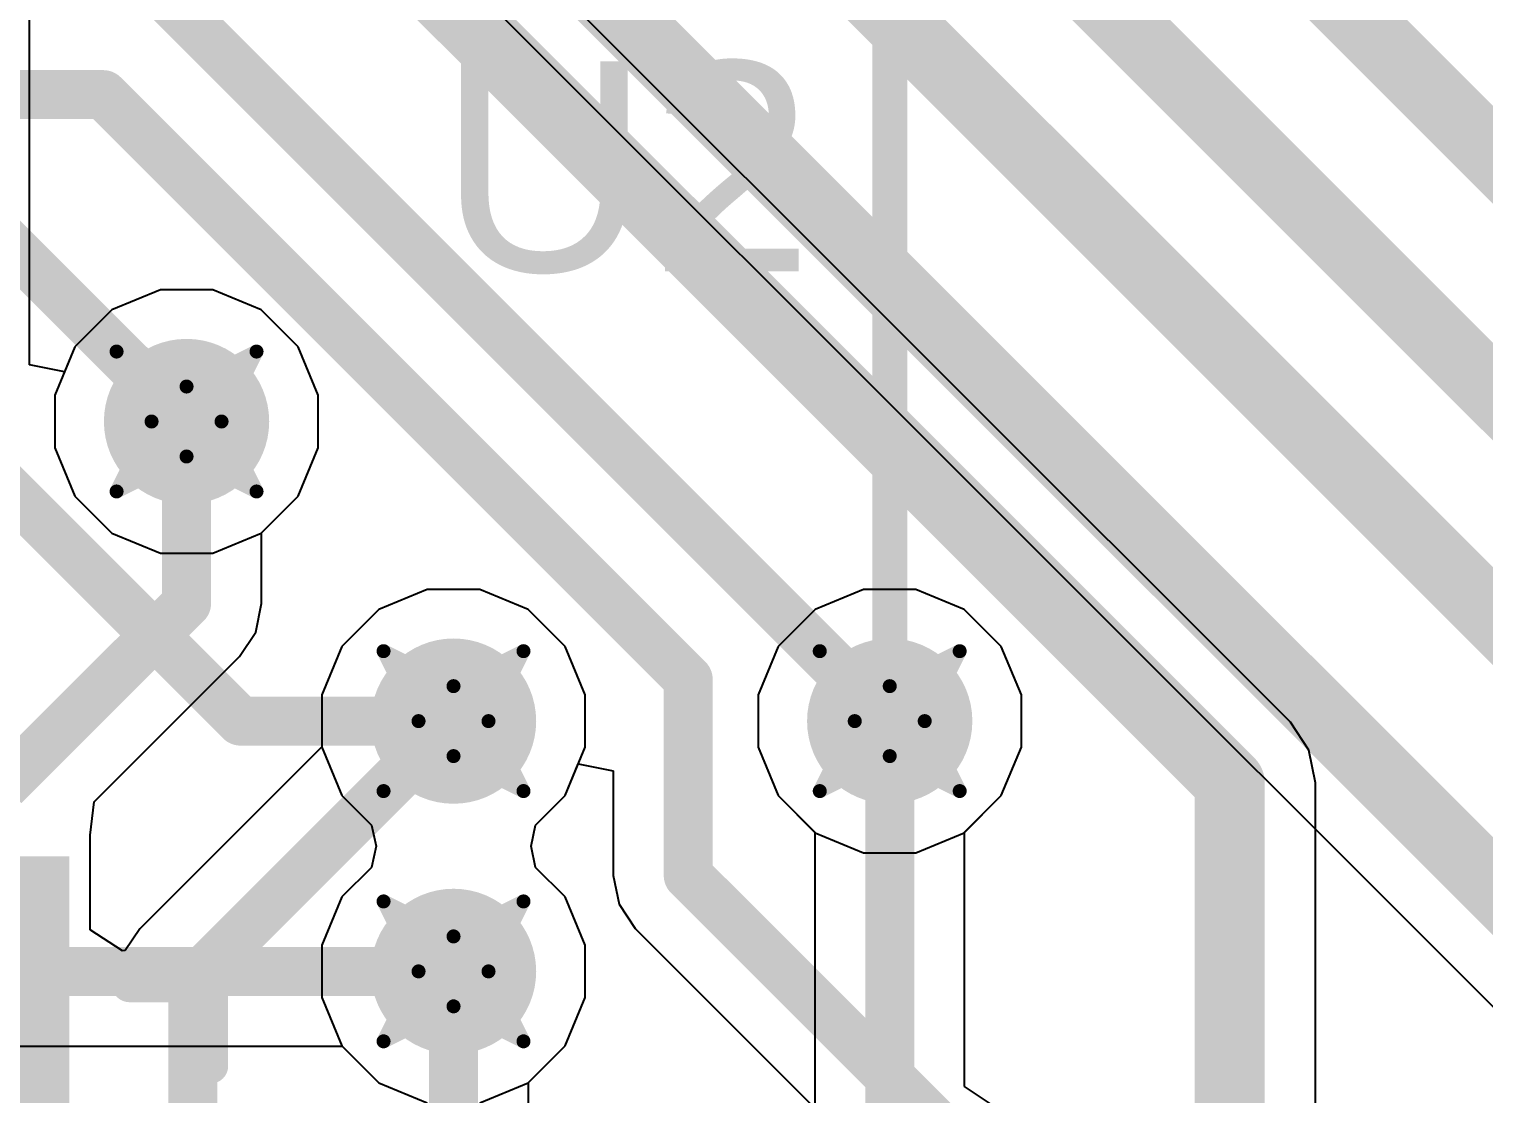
# Model space of a CAD drawing. Header units: inches. Extents: x -3 to 289, y -11 to 89.
# Drawn here: x 65.75 to 71.03, y 24.07 to 27.94 of the extents above; entities that cross this region are included whole.
import ezdxf

# ---------------------------------------------------------------- set-up
doc = ezdxf.new("R2010")
doc.units = ezdxf.units.IN
for name, color, linetype in [('Bottom Layer', 5, 'Continuous'), ('Drill Drawing', 1, 'Continuous'), ('Layer 1', 16, 'Continuous'), ('Layer 2', 76, 'Continuous'), ('Top Layer', 1, 'Continuous'), ('Top Overlay', 2, 'Continuous'), ('Top Paste', 8, 'Continuous'), ('Top Solder', 216, 'Continuous'), ('Via Holes', 16, 'Continuous')]:
    doc.layers.add(name, color=color, linetype=linetype)
doc.styles.add('Arial', font='', dxfattribs={"height": 0.2})
doc.styles.get('Arial').set_extended_font_data('Arial')

# ---------------------------------------------------------------- blocks, each defined once
blk = doc.blocks.new('48_TSOP_I_9')
at = {"layer": 'Top Overlay'}
blk.add_lwpolyline([(8.35, -6.1, 0.127, 0.127, 0), (-8.35, -6.1, 0.127, 0.127, 0)], format="xyseb", dxfattribs=at)
blk = doc.blocks.new('32_UQFN__5_5__15')
at = {"layer": 'Top Layer'}
blk.add_hatch(color=1, dxfattribs=at).paths.add_polyline_path([(-1.885, -2.865), (-1.885, -2.005), (-1.615, -2.005), (-1.615, -2.865)])
at = {"layer": 'Top Paste'}
blk.add_hatch(color=8, dxfattribs=at).paths.add_polyline_path([(-1.885, -2.865), (-1.885, -2.005), (-1.615, -2.005), (-1.615, -2.865)])
at = {"layer": 'Top Solder'}
blk.add_hatch(color=216, dxfattribs=at).paths.add_polyline_path([(-1.9866, -2.9666), (-1.9866, -1.9034), (-1.5134, -1.9034), (-1.5134, -2.9666)])
at = {"layer": 'Top Overlay'}
for points in [[(-2.5, -2.205, 0.127, 0.127, 0), (-2.5, -2.5, 0.127, 0.127, 0)], [(-2.205, -2.5, 0.127, 0.127, 0), (-2.5, -2.5, 0.127, 0.127, 0)]]:
    blk.add_lwpolyline(points, format="xyseb", dxfattribs=at)
for points in [[(-2.5318, -2.205, 0.0635, 0.0635, 1), (-2.4683, -2.205, 0.0635, 0.0635, 1)], [(-2.5318, -2.5, 0.0635, 0.0635, 1), (-2.4683, -2.5, 0.0635, 0.0635, 1)], [(-2.5318, -2.5, 0.0635, 0.0635, 1), (-2.4683, -2.5, 0.0635, 0.0635, 1)], [(-2.2367, -2.5, 0.0635, 0.0635, 1), (-2.1732, -2.5, 0.0635, 0.0635, 1)]]:
    blk.add_lwpolyline(points, format="xyseb", close=True, dxfattribs=at)

msp = doc.modelspace()

# ---------------------------------------------------------------- hatches: boundary and pattern name
at = {"layer": 'Bottom Layer'}
h = msp.add_hatch(color=5, dxfattribs=at)
edge = h.paths.add_edge_path()
edge.add_arc((66.3251, 26.5103), 0.3, 0, 360)
h = msp.add_hatch(color=5, dxfattribs=at)
edge = h.paths.add_edge_path()
edge.add_arc((67.2942, 25.4225), 0.3, 0, 360)
h = msp.add_hatch(color=5, dxfattribs=at)
edge = h.paths.add_edge_path()
edge.add_arc((68.8775, 25.4225), 0.3, 0, 360)
h = msp.add_hatch(color=5, dxfattribs=at)
edge = h.paths.add_edge_path()
edge.add_arc((67.2942, 24.5139), 0.3, 0, 360)
at = {"layer": 'Layer 1'}
h = msp.add_hatch(color=16, dxfattribs=at)
edge = h.paths.add_edge_path()
edge.add_arc((66.3251, 26.5103), 0.3, 0, 360)
h = msp.add_hatch(color=16, dxfattribs=at)
edge = h.paths.add_edge_path()
edge.add_arc((67.2942, 25.4225), 0.3, 0, 360)
h = msp.add_hatch(color=16, dxfattribs=at)
edge = h.paths.add_edge_path()
edge.add_arc((68.8775, 25.4225), 0.3, 0, 360)
h = msp.add_hatch(color=16, dxfattribs=at)
edge = h.paths.add_edge_path()
edge.add_arc((67.2942, 24.5139), 0.3, 0, 360)
at = {"layer": 'Layer 2'}
h = msp.add_hatch(color=76, dxfattribs=at)
edge = h.paths.add_edge_path()
edge.add_arc((66.3251, 26.5103), 0.3, 0, 360)
h = msp.add_hatch(color=76, dxfattribs=at)
edge = h.paths.add_edge_path()
edge.add_arc((67.2942, 25.4225), 0.3, 0, 360)
h = msp.add_hatch(color=76, dxfattribs=at)
edge = h.paths.add_edge_path()
edge.add_arc((68.8775, 25.4225), 0.3, 0, 360)
h = msp.add_hatch(color=76, dxfattribs=at)
edge = h.paths.add_edge_path()
edge.add_arc((67.2942, 24.5139), 0.3, 0, 360)
at = {"layer": 'Top Layer'}
h = msp.add_hatch(color=1, dxfattribs=at)
edge = h.paths.add_edge_path()
edge.add_arc((66.3251, 26.5103), 0.3, 0, 360)
h = msp.add_hatch(color=1, dxfattribs=at)
edge = h.paths.add_edge_path()
edge.add_arc((67.2942, 25.4225), 0.3, 0, 360)
h = msp.add_hatch(color=1, dxfattribs=at)
edge = h.paths.add_edge_path()
edge.add_arc((68.8775, 25.4225), 0.3, 0, 360)
h = msp.add_hatch(color=1, dxfattribs=at)
edge = h.paths.add_edge_path()
edge.add_arc((67.2942, 24.5139), 0.3, 0, 360)
at = {"layer": 'Via Holes'}
h = msp.add_hatch(color=7, dxfattribs=at)
edge = h.paths.add_edge_path()
edge.add_arc((66.3251, 26.5103), 0.15, 0, 360)
h = msp.add_hatch(color=7, dxfattribs=at)
edge = h.paths.add_edge_path()
edge.add_arc((67.2942, 25.4225), 0.15, 0, 360)
h = msp.add_hatch(color=7, dxfattribs=at)
edge = h.paths.add_edge_path()
edge.add_arc((68.8775, 25.4225), 0.15, 0, 360)
h = msp.add_hatch(color=7, dxfattribs=at)
edge = h.paths.add_edge_path()
edge.add_arc((67.2942, 24.5139), 0.15, 0, 360)

# ---------------------------------------------------------------- linework, layer by layer
at = {"layer": 'Bottom Layer'}
for p, q in [((70.3317, 25.4183), (65.3765, 30.3735)), ((70.3991, 25.3175), (70.3317, 25.4183)), ((70.4227, 25.1985), (70.3991, 25.3175)), ((67.6992, 25.1519), (67.7472, 25.2677)), ((67.7472, 25.2677), (67.8742, 25.2425)), ((67.8742, 25.2425), (67.8742, 24.8619)), ((70.4227, 23.17), (70.4227, 25.1985)), ((67.5923, 25.045), (67.6992, 25.1519)), ((67.5756, 24.9682), (67.5923, 25.045)), ((67.5923, 24.8914), (67.5756, 24.9682)), ((67.6992, 24.7845), (67.5923, 24.8914)), ((67.8742, 24.8619), (67.8949, 24.7578)), ((67.772, 24.6089), (67.6992, 24.7845)), ((67.8949, 24.7578), (67.9539, 24.6696)), ((67.9539, 24.6696), (68.9664, 23.6571)), ((67.772, 24.4188), (67.772, 24.6089)), ((67.6992, 24.2432), (67.772, 24.4188)), ((59.6387, 24.2419), (66.8904, 24.2419)), ((66.8904, 24.2419), (67.0235, 24.1088)), ((67.5648, 24.1088), (67.6992, 24.2432)), ((67.0235, 24.1088), (67.1991, 24.0361)), ((67.3892, 24.0361), (67.5648, 24.1088))]:
    msp.add_line(p, q, dxfattribs=at)
for points in [[(65.0657, 30.2447, 0.254, 0.254, 0), (70.112, 25.1985, 0.254, 0.254, 0)], [(66.2047, 28.0954, 0.1778, 0.1778, 0), (68.8775, 25.4225, 0.1778, 0.1778, 0)], [(60.7686, 27.6971, 0.1778, 0.1778, 0), (66.0232, 27.6971, 0.1778, 0.1778, 0)], [(66.0232, 27.6971, 0.1778, 0.1778, 0), (68.1461, 25.5741, 0.1778, 0.1778, 0)], [(65.5367, 27.2988, 0.1778, 0.1778, 0), (66.3251, 26.5103, 0.1778, 0.1778, 0)], [(65.0589, 26.8845, 0.1778, 0.1778, 0), (66.5208, 25.4225, 0.1778, 0.1778, 0)], [(68.1461, 24.8619, 0.1778, 0.1778, 0), (68.1461, 25.5741, 0.1778, 0.1778, 0)], [(66.5208, 25.4225, 0.1778, 0.1778, 0), (67.2942, 25.4225, 0.1778, 0.1778, 0)], [(70.112, 22.805, 0.254, 0.254, 0), (70.112, 25.1985, 0.254, 0.254, 0)], [(68.1461, 24.8619, 0.1778, 0.1778, 0), (69.4442, 23.5639, 0.1778, 0.1778, 0)], [(59.526, 24.5139, 0.1778, 0.1778, 0), (67.2942, 24.5139, 0.1778, 0.1778, 0)]]:
    msp.add_lwpolyline(points, format="xyseb", dxfattribs=at)
for points in [[(65.9787, 27.6971, 0.0889, 0.0889, 1), (66.0676, 27.6971, 0.0889, 0.0889, 1)], [(65.9787, 27.6971, 0.0889, 0.0889, 1), (66.0676, 27.6971, 0.0889, 0.0889, 1)], [(66.2807, 26.5103, 0.0889, 0.0889, 1), (66.3696, 26.5103, 0.0889, 0.0889, 1)], [(68.1017, 25.5741, 0.0889, 0.0889, 1), (68.1906, 25.5741, 0.0889, 0.0889, 1)], [(68.1017, 25.5741, 0.0889, 0.0889, 1), (68.1906, 25.5741, 0.0889, 0.0889, 1)], [(66.4764, 25.4225, 0.0889, 0.0889, 1), (66.5653, 25.4225, 0.0889, 0.0889, 1)], [(66.4764, 25.4225, 0.0889, 0.0889, 1), (66.5653, 25.4225, 0.0889, 0.0889, 1)], [(67.2497, 25.4225, 0.0889, 0.0889, 1), (67.3386, 25.4225, 0.0889, 0.0889, 1)], [(68.833, 25.4225, 0.0889, 0.0889, 1), (68.9219, 25.4225, 0.0889, 0.0889, 1)], [(70.0485, 25.1985, 0.127, 0.127, 1), (70.1755, 25.1985, 0.127, 0.127, 1)], [(70.0485, 25.1985, 0.127, 0.127, 1), (70.1755, 25.1985, 0.127, 0.127, 1)], [(68.1017, 24.8619, 0.0889, 0.0889, 1), (68.1906, 24.8619, 0.0889, 0.0889, 1)], [(68.1017, 24.8619, 0.0889, 0.0889, 1), (68.1906, 24.8619, 0.0889, 0.0889, 1)], [(67.2497, 24.5139, 0.0889, 0.0889, 1), (67.3386, 24.5139, 0.0889, 0.0889, 1)]]:
    msp.add_lwpolyline(points, format="xyseb", close=True, dxfattribs=at)
at = {"layer": 'Drill Drawing'}
for points in [[(66.0711, 26.7643, 0.0508, 0.0508, 0), (66.3251, 26.6373, 0.0508, 0.0508, 0)], [(66.0711, 26.7643, 0.0508, 0.0508, 0), (66.1981, 26.5103, 0.0508, 0.0508, 0)], [(66.3251, 26.6373, 0.0508, 0.0508, 0), (66.5791, 26.7643, 0.0508, 0.0508, 0)], [(66.4521, 26.5103, 0.0508, 0.0508, 0), (66.5791, 26.7643, 0.0508, 0.0508, 0)], [(66.0711, 26.2563, 0.0508, 0.0508, 0), (66.1981, 26.5103, 0.0508, 0.0508, 0)], [(66.4521, 26.5103, 0.0508, 0.0508, 0), (66.5791, 26.2563, 0.0508, 0.0508, 0)], [(66.0711, 26.2563, 0.0508, 0.0508, 0), (66.3251, 26.3833, 0.0508, 0.0508, 0)], [(66.3251, 26.3833, 0.0508, 0.0508, 0), (66.5791, 26.2563, 0.0508, 0.0508, 0)], [(67.0402, 25.6765, 0.0508, 0.0508, 0), (67.2942, 25.5495, 0.0508, 0.0508, 0)], [(67.0402, 25.6765, 0.0508, 0.0508, 0), (67.1672, 25.4225, 0.0508, 0.0508, 0)], [(67.2942, 25.5495, 0.0508, 0.0508, 0), (67.5482, 25.6765, 0.0508, 0.0508, 0)], [(67.4212, 25.4225, 0.0508, 0.0508, 0), (67.5482, 25.6765, 0.0508, 0.0508, 0)], [(68.6235, 25.6765, 0.0508, 0.0508, 0), (68.8775, 25.5495, 0.0508, 0.0508, 0)], [(68.6235, 25.6765, 0.0508, 0.0508, 0), (68.7505, 25.4225, 0.0508, 0.0508, 0)], [(68.8775, 25.5495, 0.0508, 0.0508, 0), (69.1315, 25.6765, 0.0508, 0.0508, 0)], [(69.0045, 25.4225, 0.0508, 0.0508, 0), (69.1315, 25.6765, 0.0508, 0.0508, 0)], [(67.0402, 25.1685, 0.0508, 0.0508, 0), (67.1672, 25.4225, 0.0508, 0.0508, 0)], [(67.4212, 25.4225, 0.0508, 0.0508, 0), (67.5482, 25.1685, 0.0508, 0.0508, 0)], [(68.6235, 25.1685, 0.0508, 0.0508, 0), (68.7505, 25.4225, 0.0508, 0.0508, 0)], [(69.0045, 25.4225, 0.0508, 0.0508, 0), (69.1315, 25.1685, 0.0508, 0.0508, 0)], [(67.0402, 25.1685, 0.0508, 0.0508, 0), (67.2942, 25.2955, 0.0508, 0.0508, 0)], [(67.2942, 25.2955, 0.0508, 0.0508, 0), (67.5482, 25.1685, 0.0508, 0.0508, 0)], [(68.6235, 25.1685, 0.0508, 0.0508, 0), (68.8775, 25.2955, 0.0508, 0.0508, 0)], [(68.8775, 25.2955, 0.0508, 0.0508, 0), (69.1315, 25.1685, 0.0508, 0.0508, 0)], [(67.0402, 24.7679, 0.0508, 0.0508, 0), (67.2942, 24.6409, 0.0508, 0.0508, 0)], [(67.0402, 24.7679, 0.0508, 0.0508, 0), (67.1672, 24.5139, 0.0508, 0.0508, 0)], [(67.2942, 24.6409, 0.0508, 0.0508, 0), (67.5482, 24.7679, 0.0508, 0.0508, 0)], [(67.4212, 24.5139, 0.0508, 0.0508, 0), (67.5482, 24.7679, 0.0508, 0.0508, 0)], [(67.0402, 24.2599, 0.0508, 0.0508, 0), (67.1672, 24.5139, 0.0508, 0.0508, 0)], [(67.4212, 24.5139, 0.0508, 0.0508, 0), (67.5482, 24.2599, 0.0508, 0.0508, 0)], [(67.0402, 24.2599, 0.0508, 0.0508, 0), (67.2942, 24.3869, 0.0508, 0.0508, 0)], [(67.2942, 24.3869, 0.0508, 0.0508, 0), (67.5482, 24.2599, 0.0508, 0.0508, 0)]]:
    msp.add_lwpolyline(points, format="xyseb", dxfattribs=at)
for points in [[(66.0584, 26.7643, 0.0254, 0.0254, 1), (66.0838, 26.7643, 0.0254, 0.0254, 1)], [(66.0584, 26.7643, 0.0254, 0.0254, 1), (66.0838, 26.7643, 0.0254, 0.0254, 1)], [(66.5664, 26.7643, 0.0254, 0.0254, 1), (66.5918, 26.7643, 0.0254, 0.0254, 1)], [(66.5664, 26.7643, 0.0254, 0.0254, 1), (66.5918, 26.7643, 0.0254, 0.0254, 1)], [(66.3124, 26.6373, 0.0254, 0.0254, 1), (66.3378, 26.6373, 0.0254, 0.0254, 1)], [(66.3124, 26.6373, 0.0254, 0.0254, 1), (66.3378, 26.6373, 0.0254, 0.0254, 1)], [(66.1854, 26.5103, 0.0254, 0.0254, 1), (66.2108, 26.5103, 0.0254, 0.0254, 1)], [(66.1854, 26.5103, 0.0254, 0.0254, 1), (66.2108, 26.5103, 0.0254, 0.0254, 1)], [(66.4394, 26.5103, 0.0254, 0.0254, 1), (66.4648, 26.5103, 0.0254, 0.0254, 1)], [(66.4394, 26.5103, 0.0254, 0.0254, 1), (66.4648, 26.5103, 0.0254, 0.0254, 1)], [(66.3124, 26.3833, 0.0254, 0.0254, 1), (66.3378, 26.3833, 0.0254, 0.0254, 1)], [(66.3124, 26.3833, 0.0254, 0.0254, 1), (66.3378, 26.3833, 0.0254, 0.0254, 1)], [(66.0584, 26.2563, 0.0254, 0.0254, 1), (66.0838, 26.2563, 0.0254, 0.0254, 1)], [(66.0584, 26.2563, 0.0254, 0.0254, 1), (66.0838, 26.2563, 0.0254, 0.0254, 1)], [(66.5664, 26.2563, 0.0254, 0.0254, 1), (66.5918, 26.2563, 0.0254, 0.0254, 1)], [(66.5664, 26.2563, 0.0254, 0.0254, 1), (66.5918, 26.2563, 0.0254, 0.0254, 1)], [(67.0275, 25.6765, 0.0254, 0.0254, 1), (67.0529, 25.6765, 0.0254, 0.0254, 1)], [(67.0275, 25.6765, 0.0254, 0.0254, 1), (67.0529, 25.6765, 0.0254, 0.0254, 1)], [(67.5355, 25.6765, 0.0254, 0.0254, 1), (67.5609, 25.6765, 0.0254, 0.0254, 1)], [(67.5355, 25.6765, 0.0254, 0.0254, 1), (67.5609, 25.6765, 0.0254, 0.0254, 1)], [(68.6108, 25.6765, 0.0254, 0.0254, 1), (68.6362, 25.6765, 0.0254, 0.0254, 1)], [(68.6108, 25.6765, 0.0254, 0.0254, 1), (68.6362, 25.6765, 0.0254, 0.0254, 1)], [(69.1188, 25.6765, 0.0254, 0.0254, 1), (69.1442, 25.6765, 0.0254, 0.0254, 1)], [(69.1188, 25.6765, 0.0254, 0.0254, 1), (69.1442, 25.6765, 0.0254, 0.0254, 1)], [(67.2815, 25.5495, 0.0254, 0.0254, 1), (67.3069, 25.5495, 0.0254, 0.0254, 1)], [(67.2815, 25.5495, 0.0254, 0.0254, 1), (67.3069, 25.5495, 0.0254, 0.0254, 1)], [(68.8648, 25.5495, 0.0254, 0.0254, 1), (68.8902, 25.5495, 0.0254, 0.0254, 1)], [(68.8648, 25.5495, 0.0254, 0.0254, 1), (68.8902, 25.5495, 0.0254, 0.0254, 1)], [(67.1545, 25.4225, 0.0254, 0.0254, 1), (67.1799, 25.4225, 0.0254, 0.0254, 1)], [(67.1545, 25.4225, 0.0254, 0.0254, 1), (67.1799, 25.4225, 0.0254, 0.0254, 1)], [(67.4085, 25.4225, 0.0254, 0.0254, 1), (67.4339, 25.4225, 0.0254, 0.0254, 1)], [(67.4085, 25.4225, 0.0254, 0.0254, 1), (67.4339, 25.4225, 0.0254, 0.0254, 1)], [(68.7378, 25.4225, 0.0254, 0.0254, 1), (68.7632, 25.4225, 0.0254, 0.0254, 1)], [(68.7378, 25.4225, 0.0254, 0.0254, 1), (68.7632, 25.4225, 0.0254, 0.0254, 1)], [(68.9918, 25.4225, 0.0254, 0.0254, 1), (69.0172, 25.4225, 0.0254, 0.0254, 1)], [(68.9918, 25.4225, 0.0254, 0.0254, 1), (69.0172, 25.4225, 0.0254, 0.0254, 1)], [(67.2815, 25.2955, 0.0254, 0.0254, 1), (67.3069, 25.2955, 0.0254, 0.0254, 1)], [(67.2815, 25.2955, 0.0254, 0.0254, 1), (67.3069, 25.2955, 0.0254, 0.0254, 1)], [(68.8648, 25.2955, 0.0254, 0.0254, 1), (68.8902, 25.2955, 0.0254, 0.0254, 1)], [(68.8648, 25.2955, 0.0254, 0.0254, 1), (68.8902, 25.2955, 0.0254, 0.0254, 1)], [(67.0275, 25.1685, 0.0254, 0.0254, 1), (67.0529, 25.1685, 0.0254, 0.0254, 1)], [(67.0275, 25.1685, 0.0254, 0.0254, 1), (67.0529, 25.1685, 0.0254, 0.0254, 1)], [(67.5355, 25.1685, 0.0254, 0.0254, 1), (67.5609, 25.1685, 0.0254, 0.0254, 1)], [(67.5355, 25.1685, 0.0254, 0.0254, 1), (67.5609, 25.1685, 0.0254, 0.0254, 1)], [(68.6108, 25.1685, 0.0254, 0.0254, 1), (68.6362, 25.1685, 0.0254, 0.0254, 1)], [(68.6108, 25.1685, 0.0254, 0.0254, 1), (68.6362, 25.1685, 0.0254, 0.0254, 1)], [(69.1188, 25.1685, 0.0254, 0.0254, 1), (69.1442, 25.1685, 0.0254, 0.0254, 1)], [(69.1188, 25.1685, 0.0254, 0.0254, 1), (69.1442, 25.1685, 0.0254, 0.0254, 1)], [(67.0275, 24.7679, 0.0254, 0.0254, 1), (67.0529, 24.7679, 0.0254, 0.0254, 1)], [(67.0275, 24.7679, 0.0254, 0.0254, 1), (67.0529, 24.7679, 0.0254, 0.0254, 1)], [(67.5355, 24.7679, 0.0254, 0.0254, 1), (67.5609, 24.7679, 0.0254, 0.0254, 1)], [(67.5355, 24.7679, 0.0254, 0.0254, 1), (67.5609, 24.7679, 0.0254, 0.0254, 1)], [(67.2815, 24.6409, 0.0254, 0.0254, 1), (67.3069, 24.6409, 0.0254, 0.0254, 1)], [(67.2815, 24.6409, 0.0254, 0.0254, 1), (67.3069, 24.6409, 0.0254, 0.0254, 1)], [(67.1545, 24.5139, 0.0254, 0.0254, 1), (67.1799, 24.5139, 0.0254, 0.0254, 1)], [(67.1545, 24.5139, 0.0254, 0.0254, 1), (67.1799, 24.5139, 0.0254, 0.0254, 1)], [(67.4085, 24.5139, 0.0254, 0.0254, 1), (67.4339, 24.5139, 0.0254, 0.0254, 1)], [(67.4085, 24.5139, 0.0254, 0.0254, 1), (67.4339, 24.5139, 0.0254, 0.0254, 1)], [(67.2815, 24.3869, 0.0254, 0.0254, 1), (67.3069, 24.3869, 0.0254, 0.0254, 1)], [(67.2815, 24.3869, 0.0254, 0.0254, 1), (67.3069, 24.3869, 0.0254, 0.0254, 1)], [(67.0275, 24.2599, 0.0254, 0.0254, 1), (67.0529, 24.2599, 0.0254, 0.0254, 1)], [(67.0275, 24.2599, 0.0254, 0.0254, 1), (67.0529, 24.2599, 0.0254, 0.0254, 1)], [(67.5355, 24.2599, 0.0254, 0.0254, 1), (67.5609, 24.2599, 0.0254, 0.0254, 1)], [(67.5355, 24.2599, 0.0254, 0.0254, 1), (67.5609, 24.2599, 0.0254, 0.0254, 1)]]:
    msp.add_lwpolyline(points, format="xyseb", close=True, dxfattribs=at)
at = {"layer": 'Layer 1'}
for p, q in [((67.0937, 28.3587), (76.3001, 19.1524)), ((66.2301, 26.9881), (66.0545, 26.9154)), ((66.4202, 26.9881), (66.2301, 26.9881)), ((66.5958, 26.9154), (66.4202, 26.9881)), ((66.0545, 26.9154), (65.9201, 26.781)), ((66.7302, 26.781), (66.5958, 26.9154)), ((65.9201, 26.781), (65.8473, 26.6054)), ((66.8029, 26.6054), (66.7302, 26.781)), ((65.8473, 26.6054), (65.8473, 26.4153)), ((66.8029, 26.4153), (66.8029, 26.6054)), ((65.8473, 26.4153), (65.9201, 26.2397)), ((66.7302, 26.2397), (66.8029, 26.4153)), ((65.9201, 26.2397), (66.0545, 26.1053)), ((66.5958, 26.1053), (66.7302, 26.2397)), ((66.0545, 26.1053), (66.2301, 26.0325)), ((66.4202, 26.0325), (66.5958, 26.1053)), ((66.2301, 26.0325), (66.4202, 26.0325)), ((67.1991, 25.9003), (67.0235, 25.8276)), ((67.3892, 25.9003), (67.1991, 25.9003)), ((67.5648, 25.8276), (67.3892, 25.9003)), ((68.7824, 25.9003), (68.6068, 25.8276)), ((68.9725, 25.9003), (68.7824, 25.9003)), ((69.1481, 25.8276), (68.9725, 25.9003)), ((67.0235, 25.8276), (66.8891, 25.6932)), ((67.6992, 25.6932), (67.5648, 25.8276)), ((68.6068, 25.8276), (68.4724, 25.6932)), ((69.2825, 25.6932), (69.1481, 25.8276)), ((66.8891, 25.6932), (66.8164, 25.5176)), ((67.772, 25.5176), (67.6992, 25.6932)), ((68.4724, 25.6932), (68.3997, 25.5176)), ((69.3553, 25.5176), (69.2825, 25.6932)), ((66.8164, 25.5176), (66.8164, 25.3275)), ((67.772, 25.3275), (67.772, 25.5176)), ((68.3997, 25.5176), (68.3997, 25.3275)), ((69.3553, 25.3275), (69.3553, 25.5176)), ((66.8164, 25.3275), (66.8891, 25.1519)), ((67.6992, 25.1519), (67.772, 25.3275)), ((68.3997, 25.3275), (68.4724, 25.1519)), ((69.2825, 25.1519), (69.3553, 25.3275)), ((66.8891, 25.1519), (66.996, 25.045)), ((67.5923, 25.045), (67.6992, 25.1519)), ((68.4724, 25.1519), (68.6068, 25.0175)), ((69.1481, 25.0175), (69.2825, 25.1519)), ((66.996, 25.045), (67.0128, 24.9682)), ((67.5756, 24.9682), (67.5923, 25.045)), ((68.6068, 25.0175), (68.7824, 24.9447)), ((68.9725, 24.9447), (69.1481, 25.0175)), ((67.0128, 24.9682), (66.996, 24.8914)), ((67.5923, 24.8914), (67.5756, 24.9682)), ((68.7824, 24.9447), (68.9725, 24.9447)), ((66.996, 24.8914), (66.8891, 24.7845)), ((67.6992, 24.7845), (67.5923, 24.8914)), ((66.8891, 24.7845), (66.8164, 24.6089)), ((67.772, 24.6089), (67.6992, 24.7845)), ((66.8164, 24.6089), (66.8164, 24.4188)), ((67.772, 24.4188), (67.772, 24.6089)), ((66.8164, 24.4188), (66.8891, 24.2432)), ((67.6992, 24.2432), (67.772, 24.4188)), ((66.8891, 24.2432), (67.0235, 24.1088)), ((67.5648, 24.1088), (67.6992, 24.2432)), ((67.0235, 24.1088), (67.1991, 24.0361)), ((67.3892, 24.0361), (67.5648, 24.1088))]:
    msp.add_line(p, q, dxfattribs=at)
for points in [[(68.0334, 28.8373, 0.2515, 0.2515, 0), (76.4415, 20.4292, 0.2515, 0.2515, 0)], [(68.8775, 28.8084, 0.2515, 0.2515, 0), (76.4849, 21.201, 0.2515, 0.2515, 0)], [(69.7942, 28.7517, 0.2515, 0.2515, 0), (76.567, 21.9788, 0.2515, 0.2515, 0)], [(67.3126, 28.5776, 0.2515, 0.2515, 0), (76.519, 19.3712, 0.2515, 0.2515, 0)]]:
    msp.add_lwpolyline(points, format="xyseb", dxfattribs=at)
at = {"layer": 'Layer 2'}
for p, q in [((66.2301, 26.9881), (66.0545, 26.9154)), ((66.4202, 26.9881), (66.2301, 26.9881)), ((66.5958, 26.9154), (66.4202, 26.9881)), ((66.0545, 26.9154), (65.9201, 26.781)), ((66.7302, 26.781), (66.5958, 26.9154)), ((65.9201, 26.781), (65.8473, 26.6054)), ((66.8029, 26.6054), (66.7302, 26.781)), ((65.8473, 26.6054), (65.8473, 26.4153)), ((66.8029, 26.4153), (66.8029, 26.6054)), ((65.8473, 26.4153), (65.9201, 26.2397)), ((66.7302, 26.2397), (66.8029, 26.4153)), ((65.9201, 26.2397), (66.0545, 26.1053)), ((66.5958, 26.1053), (66.7302, 26.2397)), ((66.0545, 26.1053), (66.2301, 26.0325)), ((66.4202, 26.0325), (66.5958, 26.1053)), ((66.2301, 26.0325), (66.4202, 26.0325)), ((67.1991, 25.9003), (67.0235, 25.8276)), ((67.3892, 25.9003), (67.1991, 25.9003)), ((67.5648, 25.8276), (67.3892, 25.9003)), ((68.7824, 25.9003), (68.6068, 25.8276)), ((68.9725, 25.9003), (68.7824, 25.9003)), ((69.1481, 25.8276), (68.9725, 25.9003)), ((67.0235, 25.8276), (66.8891, 25.6932)), ((67.6992, 25.6932), (67.5648, 25.8276)), ((68.6068, 25.8276), (68.4724, 25.6932)), ((69.2825, 25.6932), (69.1481, 25.8276)), ((66.8891, 25.6932), (66.8164, 25.5176)), ((67.772, 25.5176), (67.6992, 25.6932)), ((68.4724, 25.6932), (68.3997, 25.5176)), ((69.3553, 25.5176), (69.2825, 25.6932)), ((66.8164, 25.5176), (66.8164, 25.3275)), ((67.772, 25.3275), (67.772, 25.5176)), ((68.3997, 25.5176), (68.3997, 25.3275)), ((69.3553, 25.3275), (69.3553, 25.5176)), ((66.8164, 25.3275), (66.8891, 25.1519)), ((67.6992, 25.1519), (67.772, 25.3275)), ((68.3997, 25.3275), (68.4724, 25.1519)), ((69.2825, 25.1519), (69.3553, 25.3275)), ((66.8891, 25.1519), (66.996, 25.045)), ((67.5923, 25.045), (67.6992, 25.1519)), ((68.4724, 25.1519), (68.6068, 25.0175)), ((69.1481, 25.0175), (69.2825, 25.1519)), ((66.996, 25.045), (67.0128, 24.9682)), ((67.5756, 24.9682), (67.5923, 25.045)), ((68.6068, 25.0175), (68.7824, 24.9447)), ((68.9725, 24.9447), (69.1481, 25.0175)), ((67.0128, 24.9682), (66.996, 24.8914)), ((67.5923, 24.8914), (67.5756, 24.9682)), ((68.7824, 24.9447), (68.9725, 24.9447)), ((66.996, 24.8914), (66.8891, 24.7845)), ((67.6992, 24.7845), (67.5923, 24.8914)), ((66.8891, 24.7845), (66.8164, 24.6089)), ((67.772, 24.6089), (67.6992, 24.7845)), ((66.8164, 24.6089), (66.8164, 24.4188)), ((67.772, 24.4188), (67.772, 24.6089)), ((66.8164, 24.4188), (66.8891, 24.2432)), ((67.6992, 24.2432), (67.772, 24.4188)), ((66.8891, 24.2432), (67.0235, 24.1088)), ((67.5648, 24.1088), (67.6992, 24.2432)), ((67.0235, 24.1088), (67.1991, 24.0361)), ((67.3892, 24.0361), (67.5648, 24.1088))]:
    msp.add_line(p, q, dxfattribs=at)
at = {"layer": 'Top Layer'}
for p, q in [((65.7556, 26.7158), (65.7556, 28.2861)), ((66.2301, 26.9881), (66.0545, 26.9154)), ((66.4202, 26.9881), (66.2301, 26.9881)), ((66.5958, 26.9154), (66.4202, 26.9881)), ((66.0545, 26.9154), (65.9201, 26.781)), ((66.7302, 26.781), (66.5958, 26.9154)), ((65.9201, 26.781), (65.8826, 26.6906)), ((66.8029, 26.6054), (66.7302, 26.781)), ((65.8826, 26.6906), (65.7556, 26.7158)), ((66.8029, 26.4153), (66.8029, 26.6054)), ((66.7302, 26.2397), (66.8029, 26.4153)), ((66.5971, 26.1065), (66.7302, 26.2397)), ((66.5971, 25.8498), (66.5971, 26.1065)), ((67.1991, 25.9003), (67.0235, 25.8276)), ((67.3892, 25.9003), (67.1991, 25.9003)), ((67.5648, 25.8276), (67.3892, 25.9003)), ((68.7824, 25.9003), (68.6068, 25.8276)), ((68.9725, 25.9003), (68.7824, 25.9003)), ((69.1481, 25.8276), (68.9725, 25.9003)), ((66.5764, 25.7458), (66.5971, 25.8498)), ((66.5971, 25.8498), (66.5971, 25.8498)), ((67.0235, 25.8276), (66.8891, 25.6932)), ((67.6992, 25.6932), (67.5648, 25.8276)), ((68.6068, 25.8276), (68.4724, 25.6932)), ((69.2825, 25.6932), (69.1481, 25.8276)), ((66.5174, 25.6575), (66.5764, 25.7458)), ((66.8891, 25.6932), (66.8164, 25.5176)), ((67.772, 25.5176), (67.6992, 25.6932)), ((68.4724, 25.6932), (68.3997, 25.5176)), ((69.3553, 25.5176), (69.2825, 25.6932)), ((65.9894, 25.1295), (66.5174, 25.6575)), ((66.5174, 25.6575), (66.5174, 25.6575)), ((66.8164, 25.5176), (66.8164, 25.3293)), ((67.772, 25.3275), (67.772, 25.5176)), ((68.3997, 25.5176), (68.3997, 25.3275)), ((69.3553, 25.3275), (69.3553, 25.5176)), ((66.8164, 25.3293), (66.1553, 24.6683)), ((67.6992, 25.1519), (67.772, 25.3275)), ((68.3997, 25.3275), (68.4724, 25.1519)), ((69.2825, 25.1519), (69.3553, 25.3275)), ((67.5923, 25.045), (67.6992, 25.1519)), ((68.4724, 25.1519), (68.6056, 25.0188)), ((69.1494, 25.0188), (69.2825, 25.1519)), ((65.9754, 25.0083), (65.9894, 25.1295)), ((67.5756, 24.9682), (67.5923, 25.045)), ((65.9754, 24.6644), (65.9754, 25.0083)), ((65.9754, 25.0083), (65.9754, 25.0083)), ((68.6056, 25.0188), (68.6056, 23.9618)), ((69.1494, 24.0964), (69.1494, 25.0188)), ((67.5923, 24.8914), (67.5756, 24.9682)), ((67.6992, 24.7845), (67.5923, 24.8914)), ((67.772, 24.6089), (67.6992, 24.7845)), ((66.0932, 24.5879), (65.9754, 24.6644)), ((66.1553, 24.6683), (66.1024, 24.5891)), ((67.772, 24.4188), (67.772, 24.6089)), ((66.1024, 24.5891), (66.0932, 24.5879)), ((67.6992, 24.2432), (67.772, 24.4188)), ((67.5661, 24.1101), (67.6992, 24.2432)), ((67.5661, 23.739), (67.5661, 24.1101)), ((69.2764, 24.0115), (69.1494, 24.0964))]:
    msp.add_line(p, q, dxfattribs=at)
for points in [[(66.3251, 25.8498, 0.1778, 0.1778, 0), (66.3251, 26.5103, 0.1778, 0.1778, 0)], [(65.6626, 25.1873, 0.1778, 0.1778, 0), (66.3251, 25.8498, 0.1778, 0.1778, 0)], [(66.3476, 24.476, 0.1778, 0.1778, 0), (67.2942, 25.4225, 0.1778, 0.1778, 0)], [(68.8775, 22.674, 0.1778, 0.1778, 0), (68.8775, 25.4225, 0.1778, 0.1778, 0)], [(66.3476, 23.7155, 0.1778, 0.1778, 0), (66.3476, 24.476, 0.1778, 0.1778, 0)], [(67.2942, 23.4442, 0.1778, 0.1778, 0), (67.2942, 24.5139, 0.1778, 0.1778, 0)]]:
    msp.add_lwpolyline(points, format="xyseb", dxfattribs=at)
for points in [[(66.2807, 26.5103, 0.0889, 0.0889, 1), (66.3696, 26.5103, 0.0889, 0.0889, 1)], [(66.2807, 25.8498, 0.0889, 0.0889, 1), (66.3696, 25.8498, 0.0889, 0.0889, 1)], [(66.2807, 25.8498, 0.0889, 0.0889, 1), (66.3696, 25.8498, 0.0889, 0.0889, 1)], [(67.2497, 25.4225, 0.0889, 0.0889, 1), (67.3386, 25.4225, 0.0889, 0.0889, 1)], [(68.833, 25.4225, 0.0889, 0.0889, 1), (68.9219, 25.4225, 0.0889, 0.0889, 1)], [(66.3032, 24.476, 0.0889, 0.0889, 1), (66.3921, 24.476, 0.0889, 0.0889, 1)], [(66.3032, 24.476, 0.0889, 0.0889, 1), (66.3921, 24.476, 0.0889, 0.0889, 1)], [(67.2497, 24.5139, 0.0889, 0.0889, 1), (67.3386, 24.5139, 0.0889, 0.0889, 1)]]:
    msp.add_lwpolyline(points, format="xyseb", close=True, dxfattribs=at)

# ---------------------------------------------------------------- block references
for name, p, rotation in [('48_TSOP_I_9', (74.9775, 23.3877), 270), ('32_UQFN__5_5__15', (63.9126, 21.9655), 180)]:
    msp.add_blockref(name, p, dxfattribs=dict(rotation=rotation))

# ---------------------------------------------------------------- texts
at = {"layer": 'Top Overlay', "style": 'Arial'}
msp.add_text('U2', height=0.762, dxfattribs=at).set_placement((67.2394, 27.0554))

doc.saveas('drawing.dxf')
